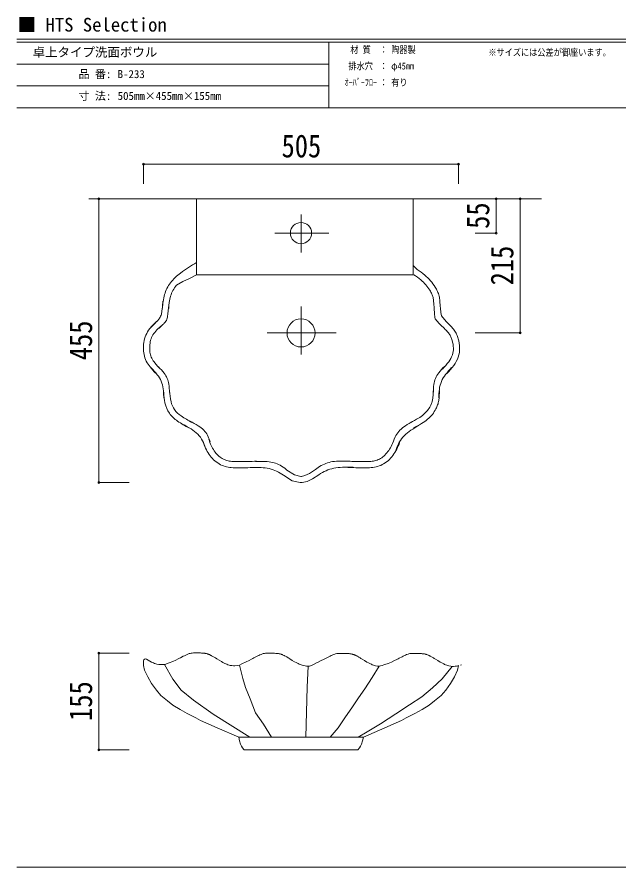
# Model space of a CAD drawing. Units: millimetres, scale not verified. Extents: x -1002 to 1017, y -687 to 676.
# Drawn here: x -1002 to -38, y -687 to 676 of the extents above; entities that cross this region are included whole.
import ezdxf
from ezdxf.enums import TextEntityAlignment as Align

# ---------------------------------------------------------------- set-up
doc = ezdxf.new("R2010")
doc.units = ezdxf.units.MM
doc.header["$LTSCALE"] = 5
doc.header["$PDMODE"] = 32
doc.header["$PDSIZE"] = 3
doc.layers.add('F-0', color=7, linetype='Continuous', lineweight=15)
doc.styles.add('ＭＳ ゴシック', font='')
doc.styles.get('ＭＳ ゴシック').set_extended_font_data('MS Gothic')

msp = doc.modelspace()

# ---------------------------------------------------------------- linework, layer by layer
at = {"layer": 'F-0'}
for p, q in [((1002.034, 640.036), (-1002.086, 640.036)), ((1002.034, 635.036), (-1002.086, 635.036)), ((-502.086, 635.036), (-502.086, 530.036)), ((-502.086, 600.036), (-1002.086, 600.036)), ((-502.086, 565.036), (-1002.086, 565.036)), ((1002.034, 530.036), (-1002.086, 530.036)), ((-886.655, 384.104), (-161.252, 384.104)), ((-714.045, 384.104), (-367.082, 384.104)), ((-367.082, 277.13), (-367.082, 384.104)), ((-546.655, 358.82), (-546.655, 298.113)), ((-588.866, 329.104), (-501.934, 329.104)), ((-714.045, 282.527), (-714.045, 262.372)), ((-367.082, 282.085), (-367.082, 262.372)), ((-360.326, 270.737), (-367.082, 277.13)), ((-736.154, 251.602), (-746.342, 245.564)), ((-546.655, 211.667), (-546.655, 134.448)), ((-332.604, 200.274), (-333.277, 208.342)), ((-325.383, 184.115), (-320.801, 180.041)), ((-601.008, 169.104), (-490.279, 169.104)), ((-572.916, -47.613), (-569.384, -50.661)), ((-523.321, -49.696), (-519.211, -46.547)), ((-794.599, -353.954), (-791.814, -355.644)), ((-799.155, -356.518), (-799.155, -364.248)), ((-641.354, -361.347), (-634.905, -358.212)), ((-535.484, -365.061), (-536.736, -399.028)), ((-413.067, -362.604), (-414.109, -363.005)), ((-412.746, -362.519), (-413.067, -362.604)), ((-295.288, -364.609), (-294.155, -364.248)), ((-291.243, -363.343), (-289.637, -362.818)), ((-536.736, -399.028), (-538.999, -479.14)), ((-606.8, -457.896), (-594.054, -479.14)), ((-487.199, -463.768), (-499.946, -479.14)), ((-440.576, -470.179), (-455.336, -479.14)), ((-646.655, -479.14), (-446.655, -479.14)), ((-637.773, -499.14), (-455.504, -499.14)), ((-455.1, -498.702), (-455.538, -499.14)), ((-452.805, -496.216), (-455.504, -499.14)), ((-1002.086, -687.064), (1002.034, -687.064))]:
    msp.add_line(p, q, dxfattribs=at)
at = {"layer": 'F-0', "color": 4, "lineweight": 9}
for p, q in [((-799.155, 439.534), (-294.155, 439.534)), ((-799.155, 439.534), (-799.155, 408.114)), ((-294.155, 439.534), (-294.155, 408.114)), ((-870.691, 384.104), (-870.691, -70.896)), ((-870.691, 384.104), (-822.353, 384.104)), ((-233.832, 384.104), (-267.669, 384.104)), ((-195.161, 384.104), (-267.669, 384.104)), ((-233.832, 384.104), (-233.832, 329.104)), ((-195.161, 384.104), (-195.161, 169.104)), ((-233.832, 329.104), (-267.669, 329.104)), ((-195.161, 169.104), (-267.669, 169.104)), ((-870.691, -70.896), (-822.353, -70.896)), ((-870.691, -344.14), (-870.691, -499.14)), ((-870.691, -344.14), (-822.353, -344.14)), ((-870.691, -499.14), (-822.353, -499.14))]:
    msp.add_line(p, q, dxfattribs=at)
at = {"layer": 'F-0'}
for points in [[(-714.045, 282.085), (-714.045, 282.527), (-714.045, 384.104)], [(-367.082, 262.372), (-714.045, 262.372), (-725.58, 256.228), (-736.154, 251.602)], [(-323.294, 208.932), (-322.739, 201.766), (-321.275, 196.398), (-313.877, 187.256)], [(-325.383, 184.115), (-331.46, 191.625), (-332.122, 194.052), (-332.604, 200.274)], [(-523.321, -49.696), (-533.345, -56.055), (-540.451, -59.438), (-545.982, -60.894), (-546.745, -60.894), (-556.899, -58.462), (-569.384, -50.661)], [(-574.683, -59.142), (-560.815, -67.807), (-547.925, -70.894), (-544.688, -70.894), (-536.998, -68.87), (-528.499, -64.823), (-517.964, -58.141)], [(-791.814, -355.644), (-789.324, -356.979), (-786.211, -358.58), (-784.711, -359.32), (-783.133, -359.975), (-781.405, -360.615), (-779.543, -361.226), (-777.905, -361.703), (-774.908, -362.206), (-772.592, -362.576), (-770.4, -362.607), (-767.867, -362.453), (-765.674, -362.175), (-763.513, -361.743), (-761.289, -361.032), (-759.467, -360.476), (-757.861, -359.951), (-752.363, -357.849), (-747.551, -355.484), (-743.817, -353.523), (-741.655, -352.451), (-739.903, -351.521), (-735.507, -349.341), (-733.505, -348.376), (-731.628, -347.482), (-730.073, -346.732), (-728.133, -345.831), (-725.94, -345.028), (-724.613, -344.627), (-722.79, -344.256), (-721.092, -344.04), (-719.111, -343.923), (-716.791, -343.886), (-714.916, -343.861), (-713.365, -343.886), (-711.119, -343.873), (-709.406, -343.923), (-708.041, -343.985), (-706.477, -344.084), (-704.33, -344.209)], [(-704.33, -344.209), (-703.002, -344.333), (-701.55, -344.457), (-700.865, -344.525), (-700.246, -344.624), (-699.364, -344.754), (-698.486, -344.929), (-698.082, -345.048), (-697.353, -345.233), (-696.69, -345.427), (-696.111, -345.607), (-695.598, -345.797), (-694.825, -346.086), (-694.416, -346.255), (-693.702, -346.545), (-692.83, -346.964), (-691.977, -347.393), (-691.308, -347.742), (-690.78, -348.021), (-690.146, -348.345), (-689.154, -348.879), (-688.066, -349.463), (-687.163, -349.966), (-685.034, -351.178), (-683.926, -351.842), (-681.901, -353.094), (-678.092, -355.467), (-674.356, -357.735), (-671.866, -359.069), (-668.753, -360.67), (-667.254, -361.41), (-665.675, -362.066), (-663.947, -362.706), (-662.086, -363.317), (-660.448, -363.793), (-657.451, -364.296), (-655.135, -364.667), (-652.942, -364.698), (-645.42, -363.624), (-641.354, -361.347)], [(-634.905, -358.212), (-630.094, -355.847), (-626.36, -353.886), (-624.197, -352.814), (-622.446, -351.885), (-618.049, -349.704), (-616.047, -348.739), (-614.171, -347.845), (-612.616, -347.095), (-610.676, -346.194), (-608.483, -345.391), (-607.155, -344.99), (-605.333, -344.619), (-603.634, -344.403), (-601.654, -344.286), (-599.333, -344.249), (-597.459, -344.224), (-595.907, -344.249), (-593.661, -344.236), (-591.948, -344.286), (-590.583, -344.348), (-589.019, -344.447), (-586.872, -344.572), (-585.544, -344.696), (-584.092, -344.82), (-583.407, -344.888), (-582.789, -344.987), (-581.906, -345.117), (-581.028, -345.292), (-580.624, -345.411), (-579.896, -345.596), (-579.232, -345.791), (-578.654, -345.97), (-578.14, -346.16), (-577.367, -346.449), (-576.958, -346.618), (-576.245, -346.908), (-575.372, -347.327), (-574.519, -347.756), (-573.851, -348.105)], [(-573.851, -348.105), (-573.322, -348.384), (-572.689, -348.708), (-571.696, -349.242), (-570.609, -349.826), (-569.706, -350.329), (-567.576, -351.541), (-566.469, -352.205), (-564.444, -353.457), (-560.635, -355.83), (-556.899, -358.098), (-554.409, -359.432), (-551.296, -361.033), (-549.796, -361.773), (-548.218, -362.429), (-546.49, -363.069), (-544.628, -363.68), (-542.99, -364.156), (-539.993, -364.659), (-537.677, -365.03), (-535.484, -365.061), (-532.952, -364.906), (-529.923, -363.918), (-525.695, -361.966), (-520.678, -359.234), (-519.054, -358.561)], [(-519.054, -358.561), (-514.242, -356.196), (-510.508, -354.235), (-508.345, -353.163), (-506.594, -352.233), (-502.197, -350.053), (-500.196, -349.088), (-498.319, -348.194), (-496.764, -347.444), (-494.824, -346.543), (-492.631, -345.74), (-491.303, -345.339), (-489.481, -344.968), (-487.783, -344.752), (-485.802, -344.635), (-483.481, -344.598), (-481.607, -344.573), (-480.056, -344.598), (-477.809, -344.585), (-476.097, -344.635), (-474.731, -344.697), (-473.168, -344.796), (-471.02, -344.92), (-469.692, -345.045), (-468.24, -345.169), (-467.556, -345.237), (-466.937, -345.336), (-466.054, -345.466), (-465.176, -345.641), (-464.772, -345.76), (-464.044, -345.945), (-463.381, -346.139), (-462.802, -346.319), (-462.289, -346.508), (-461.515, -346.798), (-461.106, -346.967), (-460.393, -347.257), (-459.52, -347.676), (-458.667, -348.105), (-457.999, -348.454)], [(-457.999, -348.454), (-457.47, -348.733), (-456.837, -349.057), (-455.844, -349.591), (-454.757, -350.175), (-453.854, -350.678), (-451.724, -351.89), (-450.617, -352.554), (-448.592, -353.806), (-444.783, -356.179), (-441.047, -358.447), (-438.557, -359.781), (-435.444, -361.382), (-433.945, -362.122), (-432.366, -362.777), (-430.638, -363.418), (-428.777, -364.029), (-427.138, -364.505), (-424.142, -365.008), (-421.64, -365.008), (-419.027, -364.72), (-416.414, -363.875), (-414.109, -363.005)], [(-412.746, -362.519), (-410.522, -361.809), (-408.7, -361.253), (-407.094, -360.728), (-401.596, -358.625), (-396.785, -356.26), (-393.05, -354.3), (-390.888, -353.227), (-389.136, -352.298), (-384.74, -350.117), (-382.738, -349.152), (-380.861, -348.259), (-379.307, -347.508), (-377.366, -346.608), (-375.174, -345.805), (-373.846, -345.403), (-372.024, -345.033), (-370.325, -344.816), (-368.345, -344.699), (-366.024, -344.662), (-364.15, -344.637), (-362.598, -344.662), (-360.352, -344.65), (-358.639, -344.699), (-357.274, -344.761), (-355.71, -344.861), (-353.563, -344.985), (-352.235, -345.109), (-350.783, -345.233), (-350.098, -345.301), (-349.48, -345.401), (-348.597, -345.53), (-347.719, -345.705), (-347.315, -345.825), (-346.587, -346.009), (-345.923, -346.204), (-345.345, -346.383), (-344.831, -346.573), (-344.058, -346.862), (-343.649, -347.032)], [(-343.649, -347.032), (-342.936, -347.321), (-342.063, -347.74), (-341.21, -348.169), (-340.541, -348.518), (-340.013, -348.797), (-339.379, -349.122), (-338.387, -349.655), (-337.299, -350.239), (-336.397, -350.743), (-334.267, -351.955), (-333.16, -352.618), (-331.134, -353.87), (-327.325, -356.243), (-323.59, -358.511), (-321.099, -359.845), (-317.986, -361.446), (-316.487, -362.187), (-314.908, -362.842), (-313.181, -363.482), (-311.319, -364.093), (-309.681, -364.57), (-306.684, -365.073), (-304.368, -365.443), (-302.175, -365.474), (-299.643, -365.32), (-297.45, -365.042), (-295.288, -364.609)], [(-646.655, -479.14), (-681.028, -463.753), (-707.932, -452.039), (-715.427, -447.824), (-729.245, -440.797), (-740.721, -434.474), (-752.198, -427.682), (-760.863, -420.656), (-771.403, -411.99), (-778.663, -403.558), (-786.392, -392.785), (-792.481, -382.245), (-797.634, -371.706), (-799.155, -364.248)], [(-765.674, -362.175), (-752.07, -386.056), (-738.642, -403.679), (-719.34, -419.624), (-687.451, -442.283), (-628.636, -479.14)], [(-645.42, -363.624), (-639.986, -385.048), (-635.939, -399.213), (-628.249, -417.425), (-619.75, -440.089), (-606.8, -457.896)], [(-421.64, -365.008), (-432.417, -383.344), (-444.656, -401.41), (-454.563, -415.98), (-465.053, -431.715), (-475.543, -446.284), (-487.199, -463.768)], [(-446.655, -479.14), (-412.283, -463.753), (-385.379, -452.039), (-377.884, -447.824), (-364.066, -440.797), (-352.59, -434.474), (-341.113, -427.682), (-332.448, -420.656), (-321.908, -411.99), (-314.648, -403.558), (-306.919, -392.785), (-300.83, -382.245), (-295.677, -371.706), (-294.155, -364.248)], [(-304.368, -365.443), (-320.523, -385.675), (-335.675, -399.662), (-353.159, -414.231), (-372.973, -427.053), (-394.536, -441.622), (-419.013, -457.357), (-440.576, -470.179)], [(-646.655, -479.14), (-645.095, -484.743), (-643.565, -490.097), (-642.035, -493.347), (-640.506, -496.216), (-638.211, -498.702), (-637.773, -499.14)], [(-446.655, -479.14), (-448.216, -484.743), (-449.746, -490.097), (-451.275, -493.347), (-452.805, -496.216)]]:
    msp.add_lwpolyline(points, dxfattribs=at)
for centre, radius in [((-546.655, 329.104), 17), ((-546.655, 169.104), 22.5)]:
    msp.add_circle(centre, radius, dxfattribs=at)
for centre, radius, start, end in [((-499.059, -72.183), 414.396, 121.25125, 125.50188), ((-694.607, 201.945), 77.669, 125.50183, 142.20508), ((-434.658, 157.229), 125.681, 50.42499, 56.7809), ((-434.658, 157.229), 135.681, 50.42499, 56.7809), ((-396.557, 203.326), 75.877, 40.78326, 50.42503), ((-713.483, 216.585), 53.781, 142.2051, 164.97191), ((-713.483, 216.585), 43.781, 138.46454, 164.97191), ((-694.607, 201.945), 67.669, 139.865, 142.20508), ((-396.557, 203.326), 65.877, 40.78326, 50.42503), ((-395.692, 204.072), 64.735, 31.00355, 40.78327), ((-395.692, 204.072), 74.735, 31.00355, 40.78327), ((-402.613, 199.913), 72.809, 25.67241, 31.00362), ((-402.613, 199.913), 82.809, 25.67241, 31.00362), ((-360.776, 220.022), 36.39, 13.07694, 25.67252), ((-663.515, 203.17), 105.519, 164.972, 177.05662), ((-971.102, 230.717), 203.166, 355.05852, 357.05672), ((-663.515, 203.17), 95.519, 164.972, 177.05662), ((-360.776, 220.022), 26.39, 13.07694, 25.67252), ((-378.049, 216.01), 44.122, 4.71005, 13.07702), ((-820.927, 179.521), 488.501, 3.38239, 4.71003), ((-378.049, 216.01), 54.122, 4.71005, 13.07702), ((-820.927, 179.521), 498.501, 3.38239, 4.71003), ((-920.219, 226.333), 152.094, 350.41114, 352.52048), ((-919.89, 226.289), 151.762, 352.52048, 355.05858), ((-952.133, 220.97), 193.166, 355.05852, 357.05672), ((-793.502, 205.729), 23.851, 317.38069, 331.00834), ((-791.417, 204.573), 21.467, 331.00832, 350.41122), ((-772.448, 194.826), 11.467, 331.00832, 350.41122), ((-901.249, 216.585), 142.094, 350.41114, 352.52048), ((-900.92, 216.542), 141.762, 352.52048, 355.05858), ((-750.489, 146.009), 49.05, 138.45132, 152.86737), ((-905.655, 312.616), 178.851, 311.2815, 313.16099), ((-711.038, 111.046), 101.765, 131.28157, 138.45128), ((-882.888, 288.338), 145.569, 313.16096, 315.38923), ((-711.038, 111.046), 91.765, 131.28157, 138.45128), ((-877.458, 282.982), 137.942, 315.38921, 317.38076), ((-886.685, 302.869), 168.851, 311.2815, 313.16099), ((-863.918, 278.591), 135.569, 313.16096, 315.38923), ((-858.489, 273.235), 127.942, 315.38921, 317.38076), ((-774.533, 195.982), 13.851, 317.38069, 331.00834), ((-542.323, -50.788), 319.928, 44.35098, 46.17868), ((-542.323, -50.788), 329.928, 44.35098, 46.17868), ((-345.89, 141.244), 55.224, 36.02449, 44.35095), ((-755.175, 148.41), 43.785, 152.86745, 168.81093), ((-755.175, 148.41), 33.785, 152.86745, 168.81093), ((-750.489, 146.009), 39.05, 138.45132, 152.86737), ((-345.89, 141.244), 45.224, 36.02449, 44.35095), ((-331.093, 152.004), 26.928, 23.72004, 36.0245), ((-331.093, 152.004), 36.928, 23.72004, 36.0245), ((-348.804, 144.222), 56.273, 16.05554, 23.72001), ((-735.744, 144.566), 63.592, 168.81096, 179.58265), ((-735.744, 144.566), 53.592, 168.81096, 179.58265), ((-348.804, 144.222), 46.273, 16.05554, 23.72001), ((-353.823, 142.778), 51.496, 2.38885, 16.05554), ((-353.823, 142.778), 61.496, 2.38885, 16.05554), ((-741.021, 144.605), 58.315, 179.58269, 190.03627), ((-741.021, 144.605), 48.315, 179.58269, 190.03627), ((-332.312, 143.676), 29.965, 340.62184, 2.38883), ((-332.312, 143.676), 39.965, 340.62184, 2.38883), ((-761.627, 140.958), 37.389, 190.03632, 207.16513), ((-749.686, 147.086), 50.811, 207.16518, 219.88483), ((-761.627, 140.958), 27.39, 190.03632, 207.16513), ((-749.686, 147.086), 40.811, 207.16518, 219.88483), ((-416.107, 203.684), 133.445, 316.08742, 322.78385), ((-341.222, 146.809), 39.411, 322.78377, 340.62188), ((-341.222, 146.809), 49.411, 322.78377, 340.62188), ((-622.513, 253.362), 216.544, 219.88485, 223.42568), ((-939.748, -31.651), 210.473, 39.47341, 43.42574), ((-622.513, 253.362), 206.544, 219.88485, 223.42568), ((-920.861, -22.987), 200.473, 39.47341, 43.42574), ((-210.59, 13.183), 147.473, 136.08745, 141.3795), ((-191.813, 4.262), 157.473, 136.08745, 141.3795), ((-416.107, 203.684), 143.445, 316.08742, 322.78385), ((-811.384, 74.064), 44.181, 23.37516, 39.47349), ((-792.497, 82.728), 34.181, 23.37516, 39.47349), ((-792.249, 82.835), 33.91, 7.17444, 23.37517), ((-298.459, 82.35), 35.541, 156.87007, 173.32801), ((-295.688, 81.166), 38.553, 141.37943, 156.87012), ((-276.912, 72.245), 48.553, 141.37943, 156.87012), ((-811.135, 74.172), 43.91, 7.17444, 23.37517), ((-951.926, 62.736), 194.847, 3.13965, 7.17446), ((-224.021, 73.642), 110.486, 173.32803, 179.86829), ((-279.682, 73.428), 45.541, 156.87007, 173.32801), ((-970.812, 54.072), 204.847, 3.13965, 7.17446), ((-642.456, 82.596), 125.064, 183.13972, 191.89598), ((-642.456, 82.596), 115.064, 183.13972, 191.89598), ((-377.41, 69.832), 42.417, 349.95828, 357.77292), ((-561.645, 76.997), 226.79, 357.77294, 359.8683), ((-205.244, 64.721), 120.486, 173.32803, 179.86829), ((-561.645, 76.997), 236.79, 357.77294, 359.8683), ((-721.548, 65.935), 44.237, 191.89604, 215.36588), ((-721.548, 65.935), 34.237, 191.89604, 215.36588), ((-387.691, 76.245), 54.068, 333.51201, 339.58211), ((-364.163, 67.487), 28.963, 339.58215, 349.9582), ((-364.163, 67.487), 38.963, 339.58215, 349.9582), ((-377.41, 69.832), 52.417, 349.95828, 357.77292), ((-716.82, 69.29), 40.035, 215.36594, 236.21137), ((-375.911, 69.36), 40.364, 309.74381, 322.17488), ((-379.562, 72.194), 44.986, 322.17484, 333.51198), ((-379.562, 72.194), 54.986, 322.17484, 333.51198), ((-387.691, 76.245), 64.068, 333.51201, 339.58211), ((-716.82, 69.29), 50.035, 215.36594, 236.21137), ((-631.067, 197.441), 204.229, 236.21135, 242.18984), ((-631.067, 197.441), 194.229, 236.21135, 242.18984), ((-819.769, -152.827), 204.153, 57.92246, 62.18981), ((-297.937, -103.854), 148.529, 117.73263, 123.23219), ((-497.523, 266.475), 272.25, 297.73264, 300.71392), ((-391.701, 88.349), 65.06, 300.71389, 309.74384), ((-391.701, 88.349), 75.06, 300.71389, 309.74384), ((-375.911, 69.36), 50.364, 309.74381, 322.17488), ((-836.532, -166.326), 214.153, 57.92246, 62.18981), ((-753.775, -34.284), 58.321, 44.68652, 57.92247), ((-737.011, -20.785), 48.321, 44.68652, 57.92247), ((-349.226, -25.572), 54.942, 123.23215, 135.31905), ((-283.829, -119.564), 158.529, 117.73263, 123.23219), ((-497.523, 266.475), 282.25, 297.73264, 300.71392), ((-743.898, -24.514), 44.428, 27.82799, 44.68648), ((-727.134, -11.015), 34.428, 27.82799, 44.68648), ((-750.235, -23.209), 60.55, 17.3492, 27.82794), ((-357.17, -16.498), 43.026, 150.28832, 164.25575), ((-360.084, -14.835), 39.671, 135.31902, 150.28834), ((-345.976, -30.544), 49.671, 135.31902, 150.28834), ((-335.118, -41.282), 64.942, 123.23215, 135.31905), ((-766.999, -36.709), 70.55, 17.3492, 27.82794), ((-609.994, 25.002), 98.514, 197.34921, 204.33141), ((-609.994, 25.002), 88.514, 197.34921, 204.33141), ((-640.869, 11.041), 54.629, 204.33144, 214.64184), ((-456.067, 15.267), 60.799, 325.39324, 335.00092), ((-458.653, 16.473), 63.653, 335.00088, 344.25576), ((-343.062, -32.207), 53.026, 150.28832, 164.25575), ((-458.653, 16.473), 73.653, 335.00088, 344.25576), ((-640.869, 11.041), 64.629, 204.33144, 214.64184), ((-648.894, 5.497), 54.875, 214.6418, 226.24755), ((-648.894, 5.497), 44.875, 214.6418, 226.24755), ((-653.661, 0.518), 37.982, 226.2475, 239.62803), ((-436.929, -2.071), 34.897, 300.37193, 315.17853), ((-450.533, 11.449), 54.076, 315.17849, 325.39329), ((-450.533, 11.449), 64.076, 315.17849, 325.39329), ((-456.067, 15.267), 70.799, 325.39324, 335.00092), ((-653.661, 0.518), 47.982, 226.2475, 239.62803), ((-656.482, -4.297), 32.402, 239.628, 253.59886), ((-655.079, 0.469), 37.37, 253.59882, 265.92888), ((-647.978, 100.245), 137.399, 265.92888, 270.7779), ((-696.1, 3644.338), 3681.818, 270.77793, 271.21498), ((-613.614, -333.363), 296.534, 88.06876, 91.21502), ((-605.682, -98.129), 61.166, 77.41007, 88.06879), ((-601.596, -79.837), 42.424, 63.63804, 77.41001), ((-489.305, -85.883), 49.063, 101.44244, 114.00489), ((-484.668, -108.795), 72.44, 91.7474, 101.44247), ((-478.287, -317.945), 281.687, 88.35125, 91.7475), ((-406.059, 2229.424), 2266.939, 268.35131, 268.98087), ((-444.149, 88.199), 125.374, 268.98081, 274.30515), ((-437.698, 2.495), 39.428, 274.30508, 286.27336), ((-435.804, -3.991), 32.671, 286.2733, 300.37202), ((-435.804, -3.991), 42.671, 286.2733, 300.37202), ((-436.929, -2.071), 44.897, 300.37193, 315.17853), ((-656.482, -4.297), 42.402, 239.628, 253.59886), ((-655.079, 0.469), 47.37, 253.59882, 265.92888), ((-647.978, 100.245), 147.399, 265.92888, 270.7779), ((-696.1, 3644.338), 3691.818, 270.77793, 271.21498), ((-621.053, -353.128), 306.534, 88.06876, 91.21502), ((-613.121, -117.894), 71.166, 77.41007, 88.06879), ((-609.036, -99.601), 52.424, 63.63804, 77.41001), ((-625.682, -133.19), 89.91, 55.44381, 63.63797), ((-618.242, -113.425), 79.91, 55.44381, 63.63797), ((-482.028, -102.225), 66.952, 114.00496, 123.73595), ((-475.228, -122.135), 76.952, 114.00496, 123.73595), ((-482.505, -105.793), 59.063, 101.44244, 114.00489), ((-477.868, -128.705), 82.44, 91.7474, 101.44247), ((-471.487, -337.855), 291.687, 88.35125, 91.7475), ((-406.059, 2229.424), 2276.939, 268.35131, 268.98087), ((-444.149, 88.199), 135.374, 268.98081, 274.30515), ((-437.698, 2.495), 49.428, 274.30508, 286.27336), ((-796.155, -356.518), 3, 58.73627, 180)]:
    msp.add_arc(centre, radius, start, end, dxfattribs=at)
at = {"layer": 'F-0', "color": 6}
for p in [(-799.155, 439.534), (-294.155, 439.534), (-870.691, 384.104), (-233.832, 384.104), (-195.161, 384.104), (-233.832, 329.104), (-195.161, 169.104), (-870.691, -70.896), (-870.691, -344.14), (-870.691, -499.14)]:
    msp.add_point(p, dxfattribs=at)

# ---------------------------------------------------------------- texts
at = {"layer": 'F-0', "style": 'ＭＳ ゴシック'}
for s, height, p in [('■ HTS Selection', 21.99, (-1001.367, 645.583)), ('卓上タイプ洗面ボウル', 14.66, (-977.086, 607.536)), ('品 番:', 12.83, (-903.336, 573.786)), ('B-233', 12.83, (-840.774, 573.786)), ('寸 法:', 12.83, (-903.336, 538.786)), ('505mm×455mm×155mm', 12.83, (-840.774, 538.786))]:
    msp.add_text(s, height=height, dxfattribs=at).set_placement(p, align=Align.BOTTOM_LEFT)
at = {"layer": 'F-0', "style": 'ＭＳ ゴシック', "width": 0.85}
for s, p in [('材 質', (-467.711, 614.411)), ('：', (-420.836, 614.411)), ('陶器製', (-402.086, 614.411)), ('※サイズには公差が御座います。', (-246.359, 610.036)), ('排水穴', (-470.836, 588.161)), ('：', (-420.836, 588.161)), ('φ45mm', (-402.086, 588.161)), ('ｵｰﾊﾞｰﾌﾛｰ', (-477.086, 561.911)), ('：', (-420.836, 561.911)), ('有り', (-402.086, 561.911))]:
    msp.add_text(s, height=11, dxfattribs=at).set_placement(p, align=Align.BOTTOM_LEFT)
at = {"layer": 'F-0', "color": 3, "style": 'ＭＳ ゴシック', "width": 0.85}
msp.add_text('505', height=36.66, dxfattribs=at).set_placement((-577.905, 439.534), align=Align.BOTTOM_LEFT)
for s, p in [('55', (-233.832, 335.979)), ('215', (-195.161, 245.354)), ('455', (-870.691, 125.354)), ('155', (-870.691, -452.89))]:
    msp.add_text(s, height=36.66, rotation=90, dxfattribs=at).set_placement(p, align=Align.BOTTOM_LEFT)

doc.saveas('drawing.dxf')
